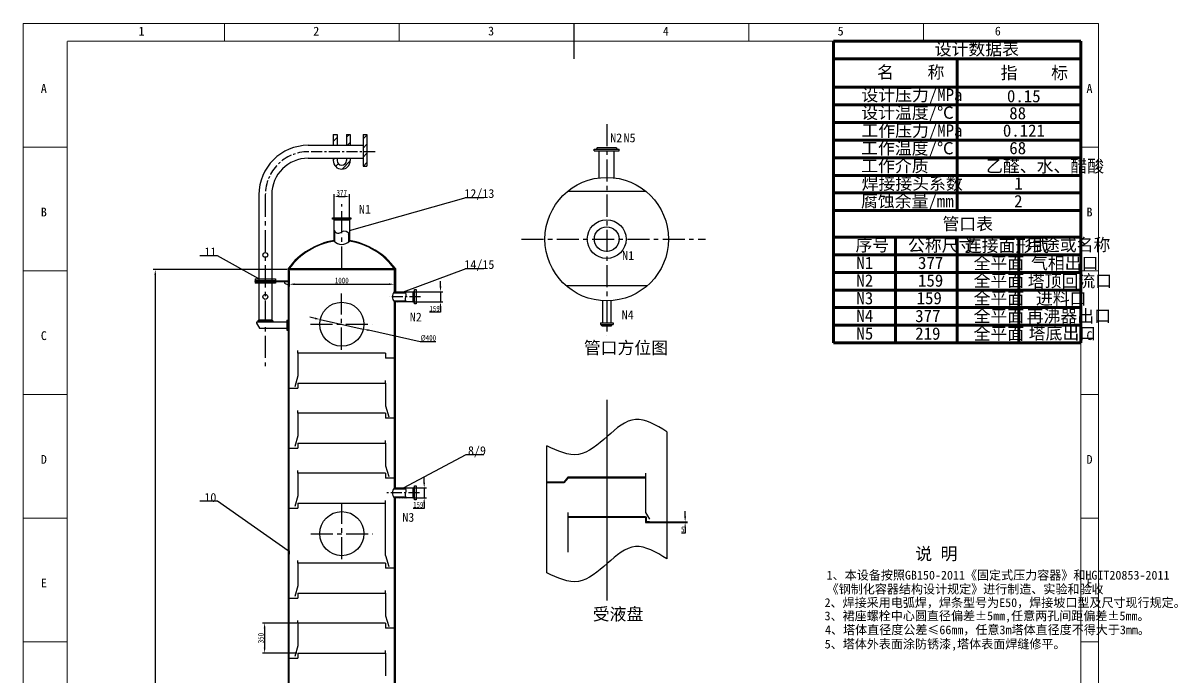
# Model space of a CAD drawing. Header units: inches. Extents: x -3009 to -2355, y -2780 to -1953.
# Drawn here: x -3009 to -2355, y -2323 to -1953 of the extents above; entities that cross this region are included whole.
import ezdxf

# ---------------------------------------------------------------- set-up
doc = ezdxf.new("R2010")
doc.units = ezdxf.units.IN
doc.header["$MEASUREMENT"] = 0
doc.header["$PDSIZE"] = -5
doc.linetypes.add('CENTER', pattern=[2, 1.25, -0.25, 0.25, -0.25])
for name, color, linetype, lineweight in [('1', 240, 'Continuous', 25), ('A图框', 7, 'Continuous', 18), ('A标注1', 100, 'Continuous', 25), ('中心线', 1, 'CENTER', 25), ('内件', 150, 'Continuous', 25), ('文字说明', 7, 'Continuous', 25), ('标注', 102, 'Continuous', 25), ('框线', 7, 'Continuous', 60), ('设备轮廓', 7, 'Continuous', 25)]:
    doc.layers.add(name, color=color, linetype=linetype, lineweight=lineweight)
doc.styles.add('HZA', font='', dxfattribs={"width": 0.75})
doc.styles.add('工程字', font='')
doc.styles.add('文字5', font='')
doc.styles.add('文字7', font='')
doc.styles.get('HZA').set_extended_font_data('宋体')
doc.styles.get('工程字').set_extended_font_data('宋体')
doc.styles.get('文字5').set_extended_font_data('宋体')
doc.styles.get('文字7').set_extended_font_data('宋体')
doc.dimstyles.new('ISO-25', dxfattribs={"dimtxt": 3.2, "dimasz": 3, "dimexe": 1.25, "dimexo": 0.625, "dimgap": 0.5, "dimtad": 1, "dimtoh": 1, "dimdec": 4, "dimdsep": 46, "dimtxsty": 'HZA', "dimcen": 2.5, "dimdle": 6, "dimclrd": 256, "dimclre": 256, "dimclrt": 256, "dimadec": 0, "dimazin": 0, "dimtfac": 1, "dimtdec": 4, "dimtmove": 0, "dimatfit": 3, "dimfxl": 0, "dimtolj": 1, "dimarcsym": 0})
pattern_1 = [(45, (0, 0), (-0.22097087, 0.22097087), [])]

# ---------------------------------------------------------------- blocks, each defined once
blk = doc.blocks.new('*X3')
at = {"layer": '标注', "ltscale": 10}
for points in [[(-2843.43, -2120.16), (-2843.65, -2121.13), (-2840.61, -2121.3)], [(-2813.17, -2126.89), (-2813.39, -2127.86), (-2816.21, -2126.72)]]:
    blk.add_hatch(color=256, dxfattribs=at).paths.add_polyline_path(points, flags=0)
at = {"layer": '标注', "lineweight": -2, "ltscale": 10}
for p, q in [((-2843.54, -2120.65), (-2846.47, -2119.99)), ((-2840.61, -2121.3), (-2816.21, -2126.72)), ((-2784.06, -2133.87), (-2813.28, -2127.37)), ((-2775.21, -2133.87), (-2784.06, -2133.87))]:
    blk.add_line(p, q, dxfattribs=at)
at = {"layer": '标注', "ltscale": 10, "insert": (-2779.39, -2131.77), "char_height": 3.2, "width": 14.1587, "attachment_point": 5, "style": 'HZA'}
blk.add_mtext('%%C400', dxfattribs=at)
blk = doc.blocks.new('*X4')
at = {"layer": '标注', "ltscale": 10}
for points in [[(-2829.79, -2051.07), (-2829.79, -2052.07), (-2832.79, -2051.57)], [(-2827.03, -2051.07), (-2827.03, -2052.07), (-2824.03, -2051.57)]]:
    blk.add_hatch(color=256, dxfattribs=at).paths.add_polyline_path(points, flags=0)
at = {"layer": '标注', "lineweight": -2, "ltscale": 10}
for p, q in [((-2832.79, -2064.23), (-2832.79, -2050.32)), ((-2829.79, -2051.57), (-2827.03, -2051.57)), ((-2824.03, -2064.23), (-2824.03, -2050.32))]:
    blk.add_line(p, q, dxfattribs=at)
at = {"layer": '标注', "ltscale": 10, "insert": (-2828.41, -2049.47), "char_height": 3.2, "width": 9.4927, "attachment_point": 5, "style": 'HZA'}
blk.add_mtext('377', dxfattribs=at)
blk = doc.blocks.new('*X5')
at = {"layer": '标注', "ltscale": 10}
for points in [[(-2773.01, -2102.54), (-2772.01, -2102.54), (-2772.51, -2105.54)], [(-2773.01, -2114.24), (-2772.01, -2114.24), (-2772.51, -2111.24)]]:
    blk.add_hatch(color=256, dxfattribs=at).paths.add_polyline_path(points, flags=0)
at = {"layer": '标注', "lineweight": -2, "ltscale": 10}
for p, q in [((-2787.57, -2105.54), (-2771.26, -2105.54)), ((-2772.51, -2102.54), (-2772.51, -2099.54)), ((-2772.51, -2105.54), (-2772.51, -2111.24)), ((-2787.57, -2111.24), (-2771.26, -2111.24)), ((-2772.51, -2117.24), (-2778.72, -2117.24)), ((-2772.51, -2114.24), (-2772.51, -2117.24))]:
    blk.add_line(p, q, dxfattribs=at)
at = {"layer": '标注', "ltscale": 10, "insert": (-2775.87, -2115.14), "char_height": 3.2, "width": 9.1441, "attachment_point": 5, "style": 'HZA'}
blk.add_mtext('159', dxfattribs=at)
blk = doc.blocks.new('*X6')
at = {"layer": '标注', "ltscale": 10}
for points in [[(-2782.23, -2213.76), (-2781.23, -2213.76), (-2781.73, -2216.76)], [(-2782.23, -2225.46), (-2781.23, -2225.46), (-2781.73, -2222.46)]]:
    blk.add_hatch(color=256, dxfattribs=at).paths.add_polyline_path(points, flags=0)
at = {"layer": '标注', "lineweight": -2, "ltscale": 10}
for p, q in [((-2787.57, -2216.76), (-2780.48, -2216.76)), ((-2781.73, -2213.76), (-2781.73, -2210.76)), ((-2781.73, -2216.76), (-2781.73, -2222.46)), ((-2787.57, -2222.46), (-2780.48, -2222.46)), ((-2781.73, -2228.46), (-2787.94, -2228.46)), ((-2781.73, -2225.46), (-2781.73, -2228.46))]:
    blk.add_line(p, q, dxfattribs=at)
at = {"layer": '标注', "ltscale": 10, "insert": (-2785.09, -2226.36), "char_height": 3.2, "width": 9.1441, "attachment_point": 5, "style": 'HZA'}
blk.add_mtext('159', dxfattribs=at)
blk = doc.blocks.new('*X9')
at = {"layer": '标注', "ltscale": 10}
for points in [[(-2855.16, -2100.81), (-2855.16, -2101.81), (-2858.16, -2101.31)], [(-2801.66, -2100.81), (-2801.66, -2101.81), (-2798.66, -2101.31)]]:
    blk.add_hatch(color=256, dxfattribs=at).paths.add_polyline_path(points, flags=0)
at = {"layer": '标注', "lineweight": -2, "ltscale": 10}
for p, q in [((-2858.16, -2093.67), (-2858.16, -2102.56)), ((-2798.66, -2093.67), (-2798.66, -2102.56)), ((-2855.16, -2101.31), (-2801.66, -2101.31))]:
    blk.add_line(p, q, dxfattribs=at)
at = {"layer": '标注', "ltscale": 10, "insert": (-2828.41, -2099.21), "char_height": 3.2, "width": 12.6034, "attachment_point": 5, "style": 'HZA'}
blk.add_mtext('1000', dxfattribs=at)
blk = doc.blocks.new('*X10')
at = {"layer": '标注', "ltscale": 10}
for points in [[(-2934.52, -2096.05), (-2933.52, -2096.05), (-2934.02, -2093.05)], [(-2934.52, -2595.56), (-2933.52, -2595.56), (-2934.02, -2598.56)]]:
    blk.add_hatch(color=256, dxfattribs=at).paths.add_polyline_path(points, flags=0)
at = {"layer": '标注', "lineweight": -2, "ltscale": 10}
for p, q in [((-2859.39, -2093.05), (-2935.27, -2093.05)), ((-2934.02, -2096.05), (-2934.02, -2595.56)), ((-2859.39, -2598.56), (-2935.27, -2598.56))]:
    blk.add_line(p, q, dxfattribs=at)
at = {"layer": '标注', "ltscale": 10, "insert": (-2936.12, -2345.8), "char_height": 3.2, "width": 16.0358, "attachment_point": 5, "rotation": 90, "style": 'HZA'}
blk.add_mtext('12500', dxfattribs=at)
blk = doc.blocks.new('*X12')
at = {"layer": '标注', "ltscale": 10}
for points in [[(-2872.61, -2296.38), (-2871.61, -2296.38), (-2872.11, -2293.38)], [(-2872.61, -2307.38), (-2871.61, -2307.38), (-2872.11, -2310.38)]]:
    blk.add_hatch(color=256, dxfattribs=at).paths.add_polyline_path(points, flags=0)
at = {"layer": '标注', "lineweight": -2, "ltscale": 10}
for p, q in [((-2853.89, -2293.38), (-2873.36, -2293.38)), ((-2872.11, -2296.38), (-2872.11, -2307.38)), ((-2853.89, -2310.38), (-2873.36, -2310.38))]:
    blk.add_line(p, q, dxfattribs=at)
at = {"layer": '标注', "ltscale": 10, "insert": (-2874.21, -2301.88), "char_height": 3.2, "width": 9.5464, "attachment_point": 5, "rotation": 90, "style": 'HZA'}
blk.add_mtext('350', dxfattribs=at)
blk = doc.blocks.new('*X14')
at = {"layer": '标注', "ltscale": 10}
for points in [[(-2634.45, -2232.95), (-2633.45, -2232.95), (-2633.95, -2235.95)], [(-2634.45, -2239.35), (-2633.45, -2239.35), (-2633.95, -2236.35)]]:
    blk.add_hatch(color=256, dxfattribs=at).paths.add_polyline_path(points, flags=0)
at = {"layer": '标注', "lineweight": -2, "ltscale": 10}
for p, q in [((-2633.95, -2232.95), (-2633.95, -2229.95)), ((-2643.7, -2235.95), (-2632.7, -2235.95)), ((-2643.7, -2236.35), (-2632.7, -2236.35)), ((-2633.95, -2235.95), (-2633.95, -2236.35)), ((-2633.95, -2242.35), (-2636.05, -2242.35)), ((-2633.95, -2239.35), (-2633.95, -2242.35))]:
    blk.add_line(p, q, dxfattribs=at)
at = {"layer": '标注', "ltscale": 10, "insert": (-2635.25, -2240.25), "char_height": 3.2, "width": 2.6011, "attachment_point": 5, "style": 'HZA'}
blk.add_mtext('5', dxfattribs=at)

msp = doc.modelspace()

# ---------------------------------------------------------------- hatches: boundary and pattern name
at = {"layer": '设备轮廓', "true_color": 0x139b48}
h = msp.add_hatch(dxfattribs=at)
h.set_pattern_fill('ANSI31', color=114, style=0, pattern_type=0)
h.set_pattern_definition([(45, (0, 0), (-2.5889, 2.5889), [])])
h.paths.add_polyline_path([(-2831.04999, -2016.3687), (-2833.25286, -2016.3687), (-2833.25286, -2022.58447), (-2831.04999, -2022.58447)], flags=0)
h.paths.add_polyline_path([(-2823.5676, -2016.3687), (-2825.77047, -2016.3687), (-2825.77047, -2022.58447), (-2823.5676, -2022.58447)], flags=0)
edge = h.paths.add_edge_path(flags=0)
edge.add_line((-2823.5676, -2031.23761), (-2823.5676, -2029.86447))
edge.add_line((-2823.5676, -2029.86447), (-2825.77047, -2029.86447))
edge.add_line((-2825.77047, -2029.86447), (-2825.77047, -2031.23761))
edge.add_arc((-2828.41023, -2031.23761), 2.63976, 270.00000034, 359.99999966, ccw=False)
edge.add_line((-2828.41023, -2033.87737), (-2828.41023, -2036.08025))
edge.add_arc((-2828.41023, -2031.23761), 4.84263, 270.00000034, 360)
edge = h.paths.add_edge_path(flags=0)
edge.add_arc((-2828.41023, -2031.23761), 2.63976, 180, 269.99999966, ccw=False)
edge.add_line((-2831.04999, -2031.23761), (-2831.04999, -2029.86447))
edge.add_line((-2831.04999, -2029.86447), (-2833.25286, -2029.86447))
edge.add_line((-2833.25286, -2029.86447), (-2833.25286, -2031.23761))
edge.add_arc((-2828.41023, -2031.23761), 4.84263, 180.00000034, 269.99999966)
edge.add_line((-2828.41023, -2036.08025), (-2828.41023, -2033.87737))
h.paths.add_polyline_path([(-2814.12769, -2016.3687), (-2816.33057, -2016.3687), (-2816.33057, -2034.33538), (-2814.12769, -2034.33538)], flags=0)
at = {"layer": '设备轮廓', "ltscale": 10, "true_color": 0x139b48}
h = msp.add_hatch(dxfattribs=at)
h.set_pattern_fill('ANSI31', color=114, style=0, pattern_type=0)
edge = h.paths.add_edge_path(flags=0)
edge.add_spline(control_points=[(-2832.31023, -2071.55605), (-2832.47027, -2071.32607), (-2832.63025, -2071.09087), (-2832.79023, -2070.85568)], knot_values=[0, 0, 0, 0, 0.849068272, 0.849068272, 0.849068272, 0.849068272], weights=[1, 1, 1, 1], degree=3, periodic=0)
edge.add_line((-2832.79023, -2070.85568), (-2832.79023, -2076.85568))
edge.add_arc((-2828.41023, -2072.6196), 6.09334, 224.04305584, 230.20496991)
edge.add_line((-2832.31023, -2077.30135), (-2832.31023, -2071.55605))
edge = h.paths.add_edge_path(flags=0)
edge.add_spline(control_points=[(-2824.03023, -2072.76181), (-2824.11701, -2072.66521), (-2824.2038, -2072.56861), (-2824.29058, -2072.47394)], knot_values=[0, 0, 0, 0, 0.38813779, 0.38813779, 0.38813779, 0.38813779], weights=[1, 1, 1, 1], degree=3, periodic=0)
edge.add_spline(control_points=[(-2824.29058, -2072.47394), (-2824.29443, -2072.46975), (-2824.29827, -2072.46556), (-2824.30212, -2072.46137)], knot_values=[0, 0, 0, 0, 0.017062228, 0.017062228, 0.017062228, 0.017062228], weights=[1, 1, 1, 1], degree=3, periodic=0)
edge.add_spline(control_points=[(-2824.30212, -2072.46137), (-2824.37149, -2072.38583), (-2824.44086, -2072.31159), (-2824.51023, -2072.23963)], knot_values=[0, 0, 0, 0, 0.304115588, 0.304115588, 0.304115588, 0.304115588], weights=[1, 1, 1, 1], degree=3, periodic=0)
edge.add_line((-2824.51023, -2072.23963), (-2824.51023, -2077.30135))
edge.add_arc((-2828.41023, -2072.6196), 6.09334, 309.79503009, 315.95694416)
edge.add_line((-2824.03023, -2076.85568), (-2824.03023, -2072.76181))
h = msp.add_hatch(dxfattribs=at)
h.set_pattern_fill('ANSI31', color=114, style=0, pattern_type=0)
h.set_pattern_definition(pattern_1)
edge = h.paths.add_edge_path(flags=0)
edge.add_line((-2792.68544, -2105.54335), (-2798.66023, -2105.54335))
edge.add_arc((-2795.34248, -2108.39335), 4.37378, 139.33690644, 149.0407101)
edge.add_line((-2799.09314, -2106.14335), (-2792.22114, -2106.14335))
edge.add_arc((-2794.23472, -2107.22188), 2.28424, 28.17490294, 47.29319346)
edge = h.paths.add_edge_path(flags=0)
edge.add_line((-2792.32635, -2110.64335), (-2799.09314, -2110.64335))
edge.add_arc((-2795.34248, -2108.39335), 4.37378, 210.9592899, 220.66309356)
edge.add_line((-2798.66023, -2111.24335), (-2791.86204, -2111.24335))
edge.add_arc((-2790.31276, -2109.56481), 2.28424, 208.17490294, 227.29319346, ccw=False)
h = msp.add_hatch(dxfattribs=at)
h.set_pattern_fill('ANSI31', color=114, style=0, pattern_type=0)
h.set_pattern_definition(pattern_1)
edge = h.paths.add_edge_path(flags=0)
edge.add_line((-2792.68544, -2216.75819), (-2798.66023, -2216.75819))
edge.add_arc((-2795.34248, -2219.60819), 4.37378, 139.33690644, 149.0407101)
edge.add_line((-2799.09314, -2217.35819), (-2792.22114, -2217.35819))
edge.add_arc((-2794.23472, -2218.43672), 2.28424, 28.17490294, 47.29319346)
edge = h.paths.add_edge_path(flags=0)
edge.add_line((-2792.32635, -2221.85819), (-2799.09314, -2221.85819))
edge.add_arc((-2795.34248, -2219.60819), 4.37378, 210.9592899, 220.66309356)
edge.add_line((-2798.66023, -2222.45819), (-2791.86204, -2222.45819))
edge.add_arc((-2790.31276, -2220.77965), 2.28424, 208.17490294, 227.29319346, ccw=False)

# ---------------------------------------------------------------- linework, layer by layer
at = {"layer": 'A图框'}
for p, q in [((-3008.89091, -1953.58975), (-3008.89091, -2779.58975)), ((-2894.89091, -1953.58975), (-2894.89091, -1963.58975)), ((-2795.89091, -1953.58975), (-2795.89091, -1963.58975)), ((-2597.89091, -1953.58975), (-2597.89091, -1963.58975)), ((-2498.89091, -1953.58975), (-2498.89091, -1963.58975)), ((-2399.89091, -2779.58975), (-2399.89091, -1953.58975))]:
    msp.add_line(p, q, dxfattribs=at)
at = {"layer": 'A图框', "ltscale": 10}
for p, q in [((-3008.89091, -1953.58975), (-2399.89091, -1953.58975)), ((-2983.89091, -2023.67308), (-3008.89091, -2023.67308)), ((-2399.89091, -2023.67308), (-2409.89091, -2023.67308)), ((-2983.89091, -2093.75642), (-3008.89091, -2093.75642)), ((-2399.89091, -2093.75642), (-2409.89091, -2093.75642)), ((-2983.89091, -2163.83975), (-3008.89091, -2163.83975)), ((-2399.89091, -2163.83975), (-2409.89091, -2163.83975)), ((-2983.89091, -2233.92308), (-3008.89091, -2233.92308)), ((-2399.89091, -2233.92308), (-2409.89091, -2233.92308)), ((-2983.89091, -2304.00642), (-3008.89091, -2304.00642)), ((-2399.89091, -2304.00642), (-2409.89091, -2304.00642))]:
    msp.add_line(p, q, dxfattribs=at)
at = {"layer": 'A图框'}
for points in [[(-2696.89091, -1953.58975, 0.6, 0.6, 0), (-2696.89091, -1973.58975, 0.6, 0.6, 0)], [(-2409.89091, -1963.58975, 0.6, 0.6, 0), (-2983.89091, -1963.58975, 0.6, 0.6, 0)], [(-2983.89091, -1963.58975, 0.6, 0.6, 0), (-2983.89091, -2769.58975, 0.6, 0.6, 0)], [(-2409.89091, -2769.58975, 0.6, 0.6, 0), (-2409.89091, -1963.58975, 0.6, 0.6, 0)]]:
    msp.add_lwpolyline(points, format="xyseb", dxfattribs=at)
for p in [(-2894.89091, -1953.58975), (-2795.89091, -1953.58975), (-2696.89091, -1953.58975), (-2597.89091, -1953.58975), (-2498.89091, -1953.58975)]:
    msp.add_point(p, dxfattribs=at)
at = {"layer": 'A标注1', "ltscale": 10}
for p, q in [((-2824.03023, -2070.85568), (-2757.9709, -2052.10882)), ((-2757.9709, -2052.10882), (-2747.9709, -2052.10882)), ((-2898.84956, -2085.14863), (-2908.84956, -2085.14863)), ((-2875.35025, -2098.27997), (-2898.84956, -2085.14863)), ((-2793.42751, -2105.54335), (-2757.9709, -2092.34769)), ((-2757.9709, -2092.34769), (-2747.9709, -2092.34769)), ((-2793.42751, -2216.75819), (-2757.9709, -2197.85284)), ((-2757.9709, -2197.85284), (-2747.9709, -2197.85284)), ((-2898.84956, -2224.35284), (-2908.84956, -2224.35284)), ((-2858.76023, -2252.47151), (-2898.84956, -2224.35284))]:
    msp.add_line(p, q, dxfattribs=at)
at = {"layer": '中心线', "ltscale": 10}
for p, q in [((-2678.37339, -2010.52437), (-2678.37339, -2130.64758)), ((-2871.71025, -2050.58447), (-2871.71025, -2147.69409)), ((-2828.41023, -2092.34769), (-2828.41023, -2055.96609)), ((-2726.64185, -2075.73798), (-2622.44875, -2075.73798)), ((-2828.64945, -2138.42481), (-2828.64945, -2106.60627)), ((-2846.17401, -2124.01004), (-2811.12488, -2124.01004)), ((-2828.41023, -2257.14935), (-2828.41023, -2225.33081)), ((-2845.9348, -2242.73458), (-2810.88566, -2242.73458))]:
    msp.add_line(p, q, dxfattribs=at)
at = {"layer": '中心线', "ltscale": 5}
for p, q in [((-2809.48137, -2026.22447), (-2847.35025, -2026.22447)), ((-2783.8214, -2108.39335), (-2801.45327, -2108.39335)), ((-2784.35896, -2219.60819), (-2802.90381, -2219.60819))]:
    msp.add_line(p, q, dxfattribs=at)
msp.add_arc((-2847.35025, -2050.58447), 24.36, 90, 180, dxfattribs=at)
at = {"layer": '内件'}
for p, q in [((-2853.26023, -2140.38081), (-2853.26023, -2138.88081)), ((-2803.56023, -2140.38081), (-2853.26023, -2140.38081)), ((-2803.56023, -2140.38081), (-2803.56023, -2143.18081)), ((-2798.66023, -2143.18081), (-2803.56023, -2143.18081)), ((-2853.26023, -2153.32486), (-2854.99675, -2159.38081)), ((-2853.26023, -2157.38081), (-2853.26023, -2160.18081)), ((-2853.26023, -2157.38081), (-2803.56023, -2157.38081)), ((-2803.56023, -2157.38081), (-2803.56023, -2155.88081)), ((-2858.16023, -2160.18081), (-2853.26023, -2160.18081)), ((-2803.56023, -2170.32486), (-2801.82371, -2176.38081)), ((-2853.26023, -2174.38081), (-2853.26023, -2172.88081)), ((-2803.56023, -2174.38081), (-2853.26023, -2174.38081)), ((-2803.56023, -2174.38081), (-2803.56023, -2177.18081)), ((-2798.66023, -2177.18081), (-2803.56023, -2177.18081)), ((-2853.26023, -2187.32486), (-2854.99675, -2193.38081)), ((-2803.56023, -2191.38081), (-2803.56023, -2189.88081)), ((-2858.16023, -2194.18081), (-2853.26023, -2194.18081)), ((-2853.26023, -2191.38081), (-2853.26023, -2194.18081)), ((-2853.26023, -2191.38081), (-2803.56023, -2191.38081)), ((-2853.26023, -2208.38081), (-2853.26023, -2206.88081)), ((-2803.56023, -2208.38081), (-2853.26023, -2208.38081)), ((-2803.56023, -2204.32486), (-2801.82371, -2210.38081)), ((-2803.56023, -2208.38081), (-2803.56023, -2211.18081)), ((-2798.66023, -2211.18081), (-2803.56023, -2211.18081)), ((-2853.26023, -2221.32486), (-2854.99675, -2227.38081)), ((-2858.16023, -2228.18081), (-2853.26023, -2228.18081)), ((-2853.26023, -2225.38081), (-2853.26023, -2228.18081)), ((-2853.26023, -2225.38081), (-2803.56023, -2225.38081)), ((-2803.56023, -2225.38081), (-2803.56023, -2223.88081)), ((-2656.32721, -2230.74838), (-2654.06708, -2234.52534)), ((-2656.32721, -2233.14838), (-2655.92721, -2233.14838)), ((-2656.32721, -2233.54838), (-2656.32721, -2236.34838)), ((-2656.32721, -2236.34838), (-2654.07032, -2236.34838)), ((-2655.92721, -2233.14838), (-2655.92721, -2233.57636)), ((-2655.92721, -2233.54838), (-2655.92721, -2235.94838)), ((-2654.07032, -2235.94838), (-2655.92721, -2235.94838)), ((-2803.56023, -2255.16121), (-2801.82371, -2261.21715)), ((-2853.26023, -2259.38081), (-2853.26023, -2257.88081)), ((-2803.56023, -2259.38081), (-2853.26023, -2259.38081)), ((-2803.56023, -2259.38081), (-2803.56023, -2262.18081)), ((-2798.66023, -2262.18081), (-2803.56023, -2262.18081)), ((-2853.26023, -2272.32486), (-2854.99675, -2278.38081)), ((-2803.56023, -2276.38081), (-2803.56023, -2274.88081)), ((-2858.16023, -2279.18081), (-2853.26023, -2279.18081)), ((-2853.26023, -2276.38081), (-2853.26023, -2279.18081)), ((-2853.26023, -2276.38081), (-2803.56023, -2276.38081)), ((-2853.26023, -2293.38081), (-2853.26023, -2291.88081)), ((-2803.56023, -2293.38081), (-2853.26023, -2293.38081)), ((-2803.56023, -2289.32486), (-2801.82371, -2295.38081)), ((-2803.56023, -2293.38081), (-2803.56023, -2296.18081)), ((-2798.66023, -2296.18081), (-2803.56023, -2296.18081)), ((-2853.26023, -2306.32486), (-2854.99675, -2312.38081)), ((-2858.16023, -2313.18081), (-2853.26023, -2313.18081)), ((-2853.26023, -2310.38081), (-2853.26023, -2313.18081)), ((-2853.26023, -2310.38081), (-2803.56023, -2310.38081)), ((-2803.56023, -2310.38081), (-2803.56023, -2308.88081))]:
    msp.add_line(p, q, dxfattribs=at)
at = {"layer": '内件', "ltscale": 10}
for p, q in [((-2853.26023, -2140.38081), (-2853.26023, -2153.32486)), ((-2803.56023, -2157.38081), (-2803.56023, -2170.32486)), ((-2853.26023, -2174.38081), (-2853.26023, -2187.32486)), ((-2803.56023, -2191.38081), (-2803.56023, -2204.32486)), ((-2853.26023, -2208.38081), (-2853.26023, -2221.32486)), ((-2803.56023, -2255.16121), (-2803.56023, -2225.38081)), ((-2853.26023, -2259.38081), (-2853.26023, -2272.32486)), ((-2803.56023, -2276.38081), (-2803.56023, -2289.32486)), ((-2853.26023, -2293.38081), (-2853.26023, -2306.32486)), ((-2803.56023, -2310.38081), (-2803.56023, -2323.32486))]:
    msp.add_line(p, q, dxfattribs=at)
at = {"layer": '内件', "ltscale": 0.8}
for p, q in [((-2656.32721, -2208.34838), (-2656.32721, -2230.74838)), ((-2702.58411, -2213.54838), (-2712.32721, -2213.54838)), ((-2702.58411, -2213.94838), (-2712.32721, -2213.94838)), ((-2700.32721, -2210.74838), (-2702.58411, -2213.54838)), ((-2700.32721, -2211.14838), (-2702.58411, -2213.94838)), ((-2656.32721, -2210.74838), (-2700.32721, -2210.74838)), ((-2656.32721, -2211.14838), (-2700.32721, -2211.14838)), ((-2700.32721, -2230.74838), (-2700.32721, -2253.14838)), ((-2656.32721, -2233.14838), (-2700.32721, -2233.14838)), ((-2656.32721, -2233.54838), (-2700.32721, -2233.54838)), ((-2654.07032, -2235.94838), (-2644.32721, -2235.94838)), ((-2654.07032, -2236.34838), (-2644.32721, -2236.34838))]:
    msp.add_line(p, q, dxfattribs=at)
at = {"layer": '框线'}
for p, q in [((-2549.89091, -1963.58975), (-2409.89091, -1963.58975)), ((-2549.89091, -1973.58975), (-2549.89091, -2134.58975)), ((-2549.89091, -1973.58975), (-2409.89091, -1973.58975)), ((-2479.89091, -1973.58975), (-2479.89091, -2059.58975)), ((-2409.89091, -1973.58975), (-2409.89091, -2134.58975)), ((-2549.89091, -1989.58975), (-2409.89091, -1989.58975)), ((-2549.89091, -1999.58975), (-2409.89091, -1999.58975)), ((-2549.89091, -2009.58975), (-2409.89091, -2009.58975)), ((-2549.89091, -2019.58975), (-2409.89091, -2019.58975)), ((-2549.89091, -2029.58975), (-2409.89091, -2029.58975)), ((-2549.89091, -2039.58975), (-2409.89091, -2039.58975)), ((-2549.89091, -2049.58975), (-2409.89091, -2049.58975)), ((-2549.89091, -2059.58975), (-2409.89091, -2059.58975)), ((-2549.89091, -2074.58975), (-2409.89091, -2074.58975)), ((-2514.89091, -2074.58975), (-2514.89091, -2134.58975)), ((-2479.89091, -2074.58975), (-2479.89091, -2134.58975)), ((-2444.89091, -2074.58975), (-2444.89091, -2134.58975)), ((-2549.89091, -2084.58975), (-2409.89091, -2084.58975)), ((-2549.89091, -2094.58975), (-2409.89091, -2094.58975)), ((-2549.89091, -2104.58975), (-2409.89091, -2104.58975)), ((-2549.89091, -2114.58975), (-2409.89091, -2114.58975)), ((-2549.89091, -2124.58975), (-2409.89091, -2124.58975)), ((-2549.89091, -2134.58975), (-2409.89091, -2134.58975))]:
    msp.add_line(p, q, dxfattribs=at)
at = {"layer": '框线', "ltscale": 10}
for p, q in [((-2549.89091, -1963.58975), (-2549.89091, -1973.58975)), ((-2409.89091, -1963.58975), (-2409.89091, -1973.58975))]:
    msp.add_line(p, q, dxfattribs=at)
at = {"layer": '设备轮廓'}
for p, q in [((-2833.25286, -2016.3687), (-2831.04999, -2016.3687)), ((-2833.25286, -2016.3687), (-2833.25286, -2022.58447)), ((-2831.04999, -2016.3687), (-2831.04999, -2022.58447)), ((-2825.77047, -2016.3687), (-2823.5676, -2016.3687)), ((-2825.77047, -2016.3687), (-2825.77047, -2022.58447)), ((-2823.5676, -2016.3687), (-2823.5676, -2022.58447)), ((-2816.33057, -2016.3687), (-2816.33057, -2034.33538)), ((-2816.33057, -2016.3687), (-2814.12769, -2016.3687)), ((-2814.12769, -2016.3687), (-2814.12769, -2034.33538)), ((-2685.44756, -2024.76023), (-2671.29922, -2024.76023)), ((-2685.44756, -2025.76023), (-2685.44756, -2024.76023)), ((-2685.44756, -2025.76023), (-2671.29922, -2025.76023)), ((-2683.49756, -2023.76023), (-2684.29756, -2024.76023)), ((-2683.49756, -2023.76023), (-2673.24922, -2023.76023)), ((-2682.64756, -2040.99994), (-2682.64756, -2025.76023)), ((-2674.09922, -2040.99994), (-2674.09922, -2025.76023)), ((-2673.24922, -2023.76023), (-2672.44922, -2024.76023)), ((-2671.29922, -2025.76023), (-2671.29922, -2024.76023)), ((-2833.25286, -2029.86447), (-2833.25286, -2031.23761)), ((-2831.04999, -2029.86447), (-2831.04999, -2031.23761)), ((-2825.77047, -2029.86447), (-2825.77047, -2031.23761)), ((-2823.5676, -2029.86447), (-2823.5676, -2031.23761)), ((-2816.33057, -2034.33538), (-2814.12769, -2034.33538)), ((-2655.93985, -2048.67404), (-2700.56671, -2048.67404)), ((-2832.79023, -2064.85568), (-2833.00918, -2064.45568)), ((-2824.03023, -2064.85568), (-2823.81128, -2064.45568)), ((-2858.16023, -2092.34769), (-2798.66023, -2092.34769)), ((-2798.66023, -2092.34769), (-2798.66023, -2105.54335)), ((-2798.06023, -2092.34769), (-2798.06023, -2105.54335)), ((-2877.45025, -2099.32997), (-2877.66025, -2099.32997)), ((-2877.66025, -2099.32997), (-2877.66025, -2099.74997)), ((-2877.45025, -2098.27997), (-2865.97025, -2098.27997)), ((-2877.45025, -2098.27997), (-2877.45025, -2099.32997)), ((-2865.97025, -2099.32997), (-2877.45025, -2099.32997)), ((-2865.97025, -2098.27997), (-2865.97025, -2099.32997)), ((-2865.97025, -2099.32997), (-2858.76023, -2099.32997)), ((-2858.16023, -2093.04769), (-2798.66023, -2093.04769)), ((-2877.66025, -2099.74997), (-2877.45025, -2099.74997)), ((-2877.45025, -2099.74997), (-2865.97025, -2099.74997)), ((-2877.45025, -2099.74997), (-2877.45025, -2100.79997)), ((-2865.97025, -2100.79997), (-2877.45025, -2100.79997)), ((-2865.97025, -2099.74997), (-2865.97025, -2100.79997)), ((-2865.97025, -2099.74997), (-2858.76023, -2099.74997)), ((-2860.88524, -2099.74997), (-2860.88524, -2100.64056)), ((-2860.88524, -2100.64056), (-2858.76023, -2101.69056)), ((-2788.1948, -2105.54335), (-2787.1948, -2105.1893)), ((-2655.32256, -2102.18462), (-2701.29882, -2102.18462)), ((-2788.1948, -2111.24335), (-2787.1948, -2111.59739)), ((-2680.77461, -2110.65551), (-2680.77461, -2123.1702)), ((-2675.97217, -2110.65551), (-2675.97217, -2123.1702)), ((-2876.61023, -2122.79769), (-2876.61023, -2123.35769)), ((-2859.46023, -2122.79769), (-2876.61023, -2122.79769)), ((-2876.61023, -2123.35769), (-2875.05159, -2126.29769)), ((-2875.91025, -2122.09769), (-2875.35025, -2121.39772)), ((-2875.91025, -2122.09769), (-2867.51025, -2122.09769)), ((-2875.91025, -2122.09769), (-2875.91025, -2122.79769)), ((-2875.35025, -2121.39772), (-2868.07025, -2121.39772)), ((-2867.51025, -2122.09769), (-2868.07025, -2121.39772)), ((-2867.51025, -2122.09769), (-2867.51025, -2122.79769)), ((-2859.46023, -2121.74769), (-2859.46023, -2127.34769)), ((-2859.46023, -2121.74769), (-2858.76023, -2121.74769)), ((-2858.76023, -2121.74769), (-2858.76023, -2127.34769)), ((-2681.97461, -2123.1702), (-2674.77217, -2123.1702)), ((-2681.97461, -2123.1702), (-2681.97461, -2124.1702)), ((-2681.97461, -2124.1702), (-2674.77217, -2124.1702)), ((-2681.17461, -2124.8702), (-2681.17461, -2124.1702)), ((-2681.17461, -2124.8702), (-2675.57217, -2124.8702)), ((-2675.57217, -2124.8702), (-2675.57217, -2124.1702)), ((-2674.77217, -2123.1702), (-2674.77217, -2124.1702)), ((-2875.05159, -2126.29769), (-2859.46023, -2126.29769)), ((-2859.46023, -2127.34769), (-2858.76023, -2127.34769)), ((-2788.1948, -2216.75819), (-2787.1948, -2216.40414)), ((-2788.1948, -2222.45819), (-2787.1948, -2222.81223))]:
    msp.add_line(p, q, dxfattribs=at)
at = {"layer": '设备轮廓', "ltscale": 10}
for p, q in [((-2847.35025, -2022.58447), (-2816.33057, -2022.58447)), ((-2847.35025, -2029.86447), (-2816.33057, -2029.86447)), ((-2875.35025, -2050.58447), (-2875.35025, -2121.39772)), ((-2868.07025, -2050.58447), (-2868.07025, -2121.39772)), ((-2858.76023, -2092.34769), (-2858.76023, -2252.47151)), ((-2858.16023, -2252.47151), (-2858.16023, -2092.34769)), ((-2798.66023, -2105.54335), (-2788.1948, -2105.54335)), ((-2788.1948, -2105.54335), (-2788.1948, -2111.24335)), ((-2799.09314, -2106.14335), (-2792.22114, -2106.14335)), ((-2799.09314, -2110.64335), (-2792.32635, -2110.64335)), ((-2798.66023, -2111.24335), (-2798.66023, -2216.75819)), ((-2788.1948, -2111.24335), (-2798.66023, -2111.24335)), ((-2798.06023, -2216.75819), (-2798.06023, -2111.24335)), ((-2798.66023, -2216.75819), (-2788.1948, -2216.75819)), ((-2788.1948, -2216.75819), (-2788.1948, -2222.45819)), ((-2799.09314, -2217.35819), (-2792.22114, -2217.35819)), ((-2799.09314, -2221.85819), (-2792.32635, -2221.85819)), ((-2798.66023, -2222.45819), (-2798.66023, -2598.5617)), ((-2788.1948, -2222.45819), (-2798.66023, -2222.45819)), ((-2798.06023, -2613.44125), (-2798.06023, -2222.45819)), ((-2858.76023, -2252.47151), (-2858.76023, -2254.26372)), ((-2858.76023, -2254.26372), (-2858.76023, -2571.28767)), ((-2858.16023, -2252.47151), (-2858.16023, -2254.26372)), ((-2858.16023, -2571.28767), (-2858.16023, -2254.26372))]:
    msp.add_line(p, q, dxfattribs=at)
at = {"layer": '设备轮廓', "color": 1}
msp.add_line((-2678.32721, -2166.7698), (-2678.32721, -2280.65529), dxfattribs=at)
at = {"layer": '设备轮廓', "ltscale": 0.8}
for p, q in [((-2644.32721, -2184.91532), (-2644.32721, -2256.91532)), ((-2712.32721, -2264.91532), (-2712.32721, -2192.91532))]:
    msp.add_line(p, q, dxfattribs=at)
at = {"layer": '设备轮廓'}
for points in [[(-2823.21023, -2063.65568), (-2823.21023, -2064.45568), (-2833.61023, -2064.45568), (-2833.61023, -2063.65568)], [(-2787.1948, -2104.39335), (-2786.1948, -2104.39335), (-2786.1948, -2112.39335), (-2787.1948, -2112.39335)], [(-2787.1948, -2215.60819), (-2786.1948, -2215.60819), (-2786.1948, -2223.60819), (-2787.1948, -2223.60819)]]:
    msp.add_lwpolyline(points, close=True, dxfattribs=at)
for points in [[(-2832.79023, -2076.85568), (-2832.79023, -2064.85568), (-2824.03023, -2064.85568), (-2824.03023, -2076.85568)], [(-2832.31023, -2077.30135), (-2832.31023, -2071.55605)], [(-2824.51023, -2072.23963), (-2824.51023, -2077.30135)]]:
    msp.add_lwpolyline(points, dxfattribs=at)
for centre, radius in [((-2678.37339, -2075.73798), 35), ((-2678.37339, -2075.73798), 11), ((-2678.37339, -2075.73798), 7), ((-2871.71025, -2084.75394), 1.4), ((-2871.71025, -2108.48633), 1.4)]:
    msp.add_circle(centre, radius, dxfattribs=at)
at = {"layer": '设备轮廓', "ltscale": 10}
for centre in [(-2828.41023, -2124.01004), (-2828.41023, -2242.68139)]:
    msp.add_circle(centre, 12.5, dxfattribs=at)
at = {"layer": '设备轮廓'}
for centre, radius, start, end in [((-2847.35025, -2050.58447), 28, 90, 180), ((-2847.35025, -2050.58447), 20.72, 90, 180), ((-2828.41023, -2031.23761), 4.84263, 180, 0), ((-2828.41023, -2031.23761), 2.63976, 180, 0), ((-2825.98223, -2116.93119), 40.9725, 99.56464118, 143.13010235), ((-2826.03023, -2116.44519), 40.1625, 99.68993467, 143.13010235), ((-2828.41023, -2072.6196), 6.09334, 224.04305584, 315.95694416), ((-2830.83823, -2116.93119), 40.9725, 36.86989765, 80.43535882), ((-2830.79023, -2116.44519), 40.1625, 36.86989765, 80.31006533), ((-2795.34248, -2108.39335), 4.37378, 139.33690573, 220.66309427), ((-2795.34248, -2219.60819), 4.37378, 139.33690573, 220.66309427)]:
    msp.add_arc(centre, radius, start, end, dxfattribs=at)
at = {"layer": '设备轮廓', "ltscale": 10}
for centre, radius, start, end in [((-2830.33726, -2069.68919), 2.7162, 205.43311747, 316.58291748), ((-2826.98716, -2074.99817), 3.70739, 37.10065297, 111.80564077), ((-2794.23472, -2107.22188), 2.28424, 329.1464729, 47.29319139), ((-2790.31276, -2109.56481), 2.28424, 149.1464729, 227.29319139), ((-2794.23472, -2218.43672), 2.28424, 329.1464729, 47.29319139), ((-2790.31276, -2220.77965), 2.28424, 149.1464729, 227.29319139)]:
    msp.add_arc(centre, radius, start, end, dxfattribs=at)
at = {"layer": '设备轮廓', "ltscale": 0.8}
for points in [[(-2644.32721, -2184.91532), (-2650.37793, -2181.23185), (-2668.46361, -2170.22191), (-2687.5081, -2204.47011), (-2706.17308, -2195.78044), (-2712.32721, -2192.91532)], [(-2644.32721, -2256.91532), (-2650.37793, -2253.23185), (-2668.46361, -2242.22191), (-2687.5081, -2276.47011), (-2706.17308, -2267.78044), (-2712.32721, -2264.91532)]]:
    msp.add_open_spline(points, degree=3, knots=[0, 0, 0, 0, 19.245243882, 57.52428993, 76.353864259, 76.353864259, 76.353864259, 76.353864259], dxfattribs=at)

# ---------------------------------------------------------------- texts
at = {"layer": '1', "style": '文字5'}
for s, p in [('N2', (-2676.37192, -2020.85571)), ('N5', (-2668.8271, -2020.85508)), ('N1', (-2818.7346, -2061.32691)), ('N1', (-2669.64635, -2087.54437)), ('N2', (-2789.87847, -2122.43244)), ('N4', (-2669.89037, -2121.1303)), ('N3', (-2794.14632, -2235.94861))]:
    msp.add_text(s, height=5, dxfattribs=at).set_placement(p)
at = {"layer": 'A图框', "char_height": 5, "width": 10, "attachment_point": 5, "style": '工程字'}
for s, insert in [('1', (-2941.86884, -1957.83945)), ('2', (-2842.86884, -1957.83945)), ('3', (-2743.86884, -1957.83945)), ('4', (-2644.86884, -1957.83945)), ('5', (-2545.86884, -1957.83945)), ('6', (-2456.86884, -1957.83945)), ('A', (-2997.14993, -1990.33638)), ('A', (-2404.94672, -1990.33638)), ('B', (-2997.14993, -2060.41971)), ('B', (-2404.94672, -2060.41971)), ('C', (-2997.14993, -2130.50304)), ('C', (-2404.94672, -2130.50304)), ('D', (-2997.14993, -2200.58638)), ('D', (-2404.94672, -2200.58638)), ('E', (-2997.14993, -2270.66971)), ('E', (-2404.94672, -2270.66971))]:
    msp.add_mtext(s, dxfattribs=dict(at, insert=insert))
at = {"layer": 'A标注1', "style": '文字5'}
for s, p in [('12/13', (-2759.00106, -2052.4063)), ('11', (-2906.22836, -2085.44612)), ('14/15', (-2759.00106, -2092.64517)), ('8/9', (-2756.95461, -2198.15032)), ('10', (-2906.22836, -2224.65032))]:
    msp.add_text(s, height=5, dxfattribs=at).set_placement(p)
at = {"layer": '文字说明'}
for s, height, style, p in [('设计数据表', 7, '文字7', (-2492.62901, -1971.48384)), ('设计压力/MPa', 7, '文字7', (-2534.11326, -1997.48384)), ('0.15', 7, '文字7', (-2451.67504, -1998.19397)), ('设计温度/℃', 7, '文字7', (-2534.24251, -2007.52073)), ('88', 7, '文字7', (-2450.38331, -2007.85025)), ('工作压力/MPa', 7, '文字7', (-2534.09859, -2017.69266)), ('0.121', 7, '文字7', (-2454, -2017.70423)), ('工作温度/℃', 7, '文字7', (-2534.28012, -2027.70295)), ('68', 7, '文字7', (-2450.36101, -2027.61058)), ('工作介质', 7, '文字7', (-2534.26785, -2037.73186)), ('乙醛、水、醋酸', 7, '文字7', (-2463.52501, -2037.8478)), ('焊接接头系数', 7, '文字7', (-2533.99289, -2047.68984)), ('1', 7, '文字7', (-2447.47829, -2047.67621)), ('腐蚀余量/mm', 7, '文字7', (-2534.35951, -2057.68997)), ('2', 7, '文字7', (-2447.63396, -2057.72412)), ('管口表', 7, '文字7', (-2488.20482, -2070.57255)), ('序号', 7, '文字7', (-2537.43313, -2082.60887)), ('公称尺寸', 7, '文字7', (-2507.77995, -2082.80885)), ('连接面形式', 7, '文字7', (-2475.53354, -2082.93885)), ('用途或名称', 7, '文字7', (-2440.8605, -2082.43558)), ('N1', 7, '文字7', (-2536.93196, -2092.69558)), ('377', 7, '文字7', (-2502.05423, -2092.69558)), ('全平面', 7, '文字7', (-2470.59236, -2092.74326)), ('气相出口', 7, '文字7', (-2438.0702, -2092.83632)), ('N2', 7, '文字7', (-2536.93196, -2102.69558)), ('159', 7, '文字7', (-2502.05423, -2102.69558)), ('全平面', 7, '文字7', (-2470.59236, -2102.74326)), ('塔顶回流口', 7, '文字7', (-2439.89662, -2102.97998)), ('N3', 7, '文字7', (-2536.93196, -2112.69558)), ('159', 7, '文字7', (-2502.84031, -2112.65989)), ('全平面', 7, '文字7', (-2470.59236, -2112.74326)), ('进料口', 7, '文字7', (-2435.27726, -2112.89022)), ('N4', 7, '文字7', (-2536.93196, -2122.69558)), ('377', 7, '文字7', (-2503.6467, -2122.79041)), ('全平面', 7, '文字7', (-2470.59236, -2122.74326)), ('再沸器出口', 7, '文字7', (-2440.51394, -2122.82748)), ('全平面', 7, '文字7', (-2470.59236, -2132.74326)), ('塔底出口', 7, '文字7', (-2439.37468, -2132.55563)), ('N5', 7, '文字7', (-2536.93196, -2132.69558)), ('219', 7, '文字7', (-2503.6397, -2132.77632)), ('1、本设备按照GB150-2011《固定式压力容器》和HGIT20853-2011', 5, '文字5', (-2553.8026, -2268.72442)), ('《钢制化容器结构设计规定》进行制造、实验和验收', 5, '文字5', (-2553.8026, -2276.64109)), ('2、焊接采用电弧焊，焊条型号为E50，焊接坡口型及尺寸现行规定。', 5, '文字5', (-2554.98718, -2284.30096)), ('3、裙座螺栓中心圆直径偏差%%P5mm,任意两孔间距偏差%%P5mm。', 5, '文字5', (-2554.98718, -2291.79082)), ('5、塔体外表面涂防锈漆,塔体表面焊缝修平。', 5, '文字5', (-2554.90872, -2307.76225))]:
    msp.add_text(s, height=height, dxfattribs=dict(at, style=style)).set_placement(p)
at = {"layer": '文字说明', "attachment_point": 7}
for s, insert, char_height, width, style in [('名    称', (-2525.25255, -1985.42995), 7, 58.5418994, '文字7'), ('指    标', (-2455.27234, -1985.70771), 7, 58.7178771, '文字7'), (' 说 明', (-2508.36985, -2258.39232), 7, 43.4078212, '文字7'), ('4、塔体直径度公差≤66mm，任意3m塔体直径度不得大于3mm。 ', (-2554.73579, -2300.43375), 5, 289.2318436, '文字5')]:
    msp.add_mtext(s, dxfattribs=dict(at, insert=insert, char_height=char_height, width=width, style=style))
at = {"layer": '设备轮廓', "style": '文字7'}
for s, p in [('管口方位图', (-2691.32841, -2140.81158)), ('受液盘', (-2686.26729, -2291.78644))]:
    msp.add_text(s, height=7, dxfattribs=at).set_placement(p)

# ---------------------------------------------------------------- dimensions: what is measured, and where the dimension line sits
at = {"layer": '标注', "ltscale": 10}
for base, p1, p2, text, picture, middle in [((-2824.03023, -2051.57326), (-2832.79023, -2064.85568), (-2824.03023, -2064.85568), '377', '*X4', (-2828.41023, -2049.47326)), ((-2798.66023, -2101.30518), (-2858.16023, -2093.04769), (-2798.66023, -2093.04769), '1000', '*X9', (-2828.41023, -2099.20518))]:
    dim = msp.add_linear_dim(base=base, p1=p1, p2=p2, text=text, dimstyle='ISO-25', override={"dimsah": 1, "dimtzin": 0}, dxfattribs=at)
    dim.commit()
    dim.dimension.update_dxf_attribs({"geometry": picture, "text_midpoint": middle})
for base, p1, p2, text, picture, middle in [((-2934.01937, -2598.5617), (-2858.76023, -2093.04769), (-2858.76023, -2598.5617), '12500', '*X10', (-2936.11937, -2345.8047)), ((-2772.50998, -2111.24335), (-2788.1948, -2105.54335), (-2788.1948, -2111.24335), '159', '*X5', (-2775.86712, -2115.14335)), ((-2781.72887, -2222.45819), (-2788.1948, -2216.75819), (-2788.1948, -2222.45819), '159', '*X6', (-2785.08601, -2226.35819)), ((-2633.95389, -2236.34838), (-2644.32721, -2235.94838), (-2644.32721, -2236.34838), '5', '*X14', (-2635.25389, -2240.24838)), ((-2872.10772, -2310.38081), (-2853.26023, -2293.38081), (-2853.26023, -2310.38081), '350', '*X12', (-2874.20772, -2301.88081))]:
    dim = msp.add_linear_dim(base=base, p1=p1, p2=p2, angle=90, text=text, dimstyle='ISO-25', override={"dimsah": 1, "dimtzin": 0}, dxfattribs=at)
    dim.commit()
    dim.dimension.update_dxf_attribs({"geometry": picture, "text_midpoint": middle})
dim = msp.add_diameter_dim_2p(p1=(-2840.61216, -2121.29656), p2=(-2816.2083, -2126.72352), text='%%C400', dimstyle='ISO-25', override={"dimpost": '%%C<>', "dimsah": 1, "dimtzin": 0}, dxfattribs=at)
dim.commit()
dim.dimension.update_dxf_attribs({"geometry": '*X3', "text_midpoint": (-2784.05712, -2133.87335), "dimtype": 163})

doc.saveas('drawing.dxf')
